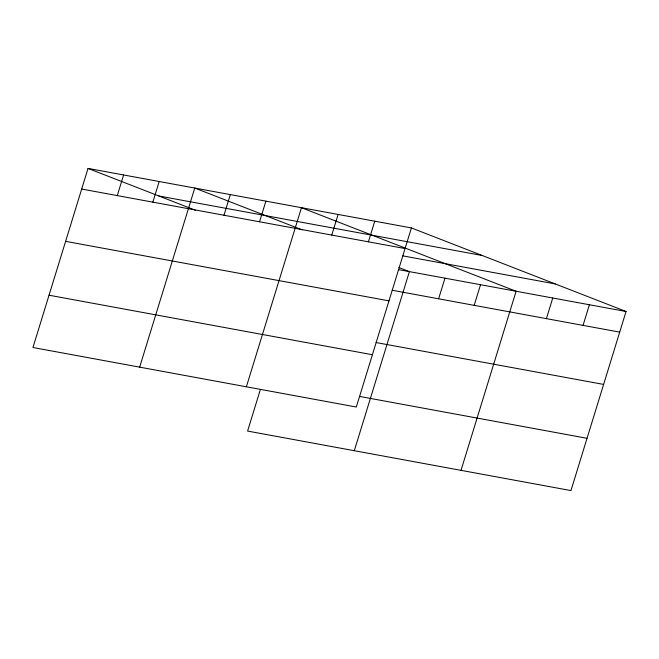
<?xml version="1.0" encoding="UTF-8"?>
<svg xmlns="http://www.w3.org/2000/svg" width="659" height="659" viewBox="0 0 659 659"><rect width="100%" height="100%" fill="white"/><g stroke="black" fill="none" stroke-linecap="round" stroke-linejoin="round"><path stroke-width="0.99" d="M411.405 227.932L88.042 168.416L32.95 347.507L356.313 407.023L411.405 227.932L626.05 311.493L570.958 490.584L247.595 431.068L260.404 389.436M117.269 195.591L123.62 174.956M152.839 202.14L159.19 181.505M139.659 367.145L194.759 188.054L302.077 229.834M223.978 215.238L230.329 194.603M259.547 221.778L265.898 201.143M246.367 386.784L301.468 207.692L516.104 291.262L461.012 470.353M331.765 235.074L338.116 214.439M368.414 241.82L374.757 221.185M354.303 450.715L409.396 271.615L398.868 267.521M438.622 298.799L444.965 278.164M474.192 305.348L480.535 284.713M546.41 318.643L552.753 298.008M583.05 325.389L589.401 304.746M158.877 195.987L482.24 255.503M81.7 189.051L405.063 248.567M402.789 255.865L555.216 283.914M398.53 269.622L626.05 311.493M392.179 290.257L619.699 332.128M65.612 241.342L388.975 300.858M376.091 342.548L603.611 384.419M49.038 295.216L372.401 354.731M359.517 396.421L587.037 438.301M88.042 168.416L195.369 210.196"/></g></svg>
